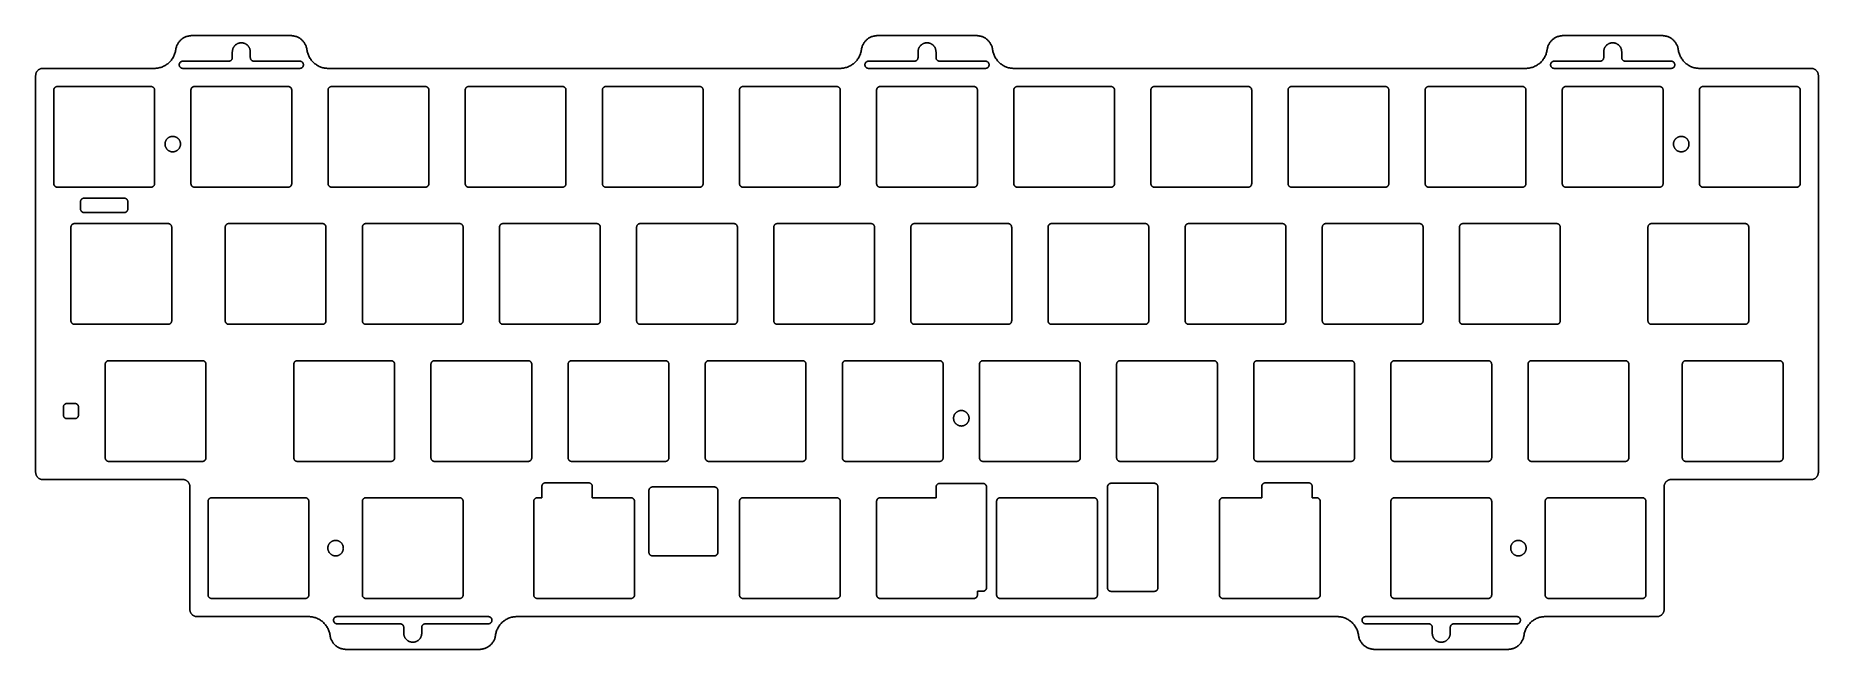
# Model space of a CAD drawing. Header units: millimetres. Extents: x -1987 to -1739, y 389 to 474.
import ezdxf

# ---------------------------------------------------------------- set-up
doc = ezdxf.new("R2010")
doc.units = ezdxf.units.MM
doc.layers.add('默认', color=7, linetype='Continuous', true_color=0xffffff)

msp = doc.modelspace()

# ---------------------------------------------------------------- linework, layer by layer
at = {"layer": '默认'}
for p, q in [((-1980.4, 451.29), (-1980.4, 450.29)), ((-1974.33, 451.79), (-1979.9, 451.79)), ((-1973.83, 450.29), (-1973.83, 451.29)), ((-1979.9, 449.79), (-1974.33, 449.79))]:
    msp.add_line(p, q, dxfattribs=at)
for points in [[(-1981.18, 423.26), (-1981.73, 423.26), (-1982.28, 423.26)], [(-1982.28, 421.16), (-1981.73, 421.16), (-1981.18, 421.16)], [(-1901.44, 411.16), (-1901.44, 402.58)], [(-1892.36, 411.66), (-1900.94, 411.66)], [(-1891.86, 402.58), (-1891.86, 411.16)], [(-1874.86, 396.66), (-1874.86, 409.66)], [(-1900.94, 402.08), (-1892.36, 402.08)]]:
    msp.add_lwpolyline(points, dxfattribs=at)
for points, weights in [([(-1967.17, 472.43), (-1966.91, 474.38), (-1964.94, 474.38)], [1, 0.752772652709, 1]), ([(-1951.18, 474.38), (-1949.21, 474.38), (-1948.95, 472.43)], [1, 0.752772652709, 1]), ([(-1871.92, 472.43), (-1871.66, 474.38), (-1869.69, 474.38)], [1, 0.752772652709, 1]), ([(-1855.93, 474.38), (-1853.96, 474.38), (-1853.7, 472.43)], [1, 0.752772652709, 1]), ([(-1776.67, 472.43), (-1776.41, 474.38), (-1774.44, 474.38)], [1, 0.752772652709, 1]), ([(-1760.68, 474.38), (-1758.71, 474.38), (-1758.45, 472.43)], [1, 0.752772652709, 1]), ([(-1970.15, 469.83), (-1967.52, 469.83), (-1967.17, 472.43)], [1, 0.752772652709, 1]), ([(-1959.31, 471.33), (-1959.31, 470.83), (-1959.81, 470.83)], [1, 0.707106781187, 1]), ([(-1956.31, 470.83), (-1956.81, 470.83), (-1956.81, 471.33)], [1, 0.707106781187, 1]), ([(-1948.95, 472.43), (-1948.6, 469.83), (-1945.98, 469.83)], [1, 0.752772652709, 1]), ([(-1874.9, 469.83), (-1872.27, 469.83), (-1871.92, 472.43)], [1, 0.752772652709, 1]), ([(-1864.06, 471.33), (-1864.06, 470.83), (-1864.56, 470.83)], [1, 0.707106781187, 1]), ([(-1861.06, 470.83), (-1861.56, 470.83), (-1861.56, 471.33)], [1, 0.707106781187, 1]), ([(-1853.7, 472.43), (-1853.35, 469.83), (-1850.73, 469.83)], [1, 0.752772652709, 1]), ([(-1779.65, 469.83), (-1777.02, 469.83), (-1776.67, 472.43)], [1, 0.752772652709, 1]), ([(-1768.81, 471.33), (-1768.81, 470.83), (-1769.31, 470.83)], [1, 0.707106781186, 1]), ([(-1765.81, 470.83), (-1766.31, 470.83), (-1766.31, 471.33)], [1, 0.707106781187, 1]), ([(-1758.45, 472.43), (-1758.1, 469.83), (-1755.48, 469.83)], [1, 0.752772652709, 1]), ([(-1986.63, 468.83), (-1986.63, 469.83), (-1985.63, 469.83)], [1, 0.707106781187, 1]), ([(-1739.99, 469.83), (-1738.99, 469.83), (-1738.99, 468.83)], [1, 0.707106781187, 1]), ([(-1983.61, 467.31), (-1984.11, 467.31), (-1984.11, 466.81)], [1, 0.707106781186, 1]), ([(-1970.11, 466.81), (-1970.11, 467.31), (-1970.61, 467.31)], [1, 0.707106781187, 1]), ([(-1964.56, 467.31), (-1965.06, 467.31), (-1965.06, 466.81)], [1, 0.707106781187, 1]), ([(-1951.06, 466.81), (-1951.06, 467.31), (-1951.56, 467.31)], [1, 0.707106781186, 1]), ([(-1945.51, 467.31), (-1946.01, 467.31), (-1946.01, 466.81)], [1, 0.707106781187, 1]), ([(-1932.01, 466.81), (-1932.01, 467.31), (-1932.51, 467.31)], [1, 0.707106781186, 1]), ([(-1926.46, 467.31), (-1926.96, 467.31), (-1926.96, 466.81)], [1, 0.707106781186, 1]), ([(-1912.96, 466.81), (-1912.96, 467.31), (-1913.46, 467.31)], [1, 0.707106781187, 1]), ([(-1907.41, 467.31), (-1907.91, 467.31), (-1907.91, 466.81)], [1, 0.707106781187, 1]), ([(-1893.91, 466.81), (-1893.91, 467.31), (-1894.41, 467.31)], [1, 0.707106781186, 1]), ([(-1888.36, 467.31), (-1888.86, 467.31), (-1888.86, 466.81)], [1, 0.707106781186, 1]), ([(-1874.86, 466.81), (-1874.86, 467.31), (-1875.36, 467.31)], [1, 0.707106781187, 1]), ([(-1869.31, 467.31), (-1869.81, 467.31), (-1869.81, 466.81)], [1, 0.707106781186, 1]), ([(-1855.81, 466.81), (-1855.81, 467.31), (-1856.31, 467.31)], [1, 0.707106781186, 1]), ([(-1850.26, 467.31), (-1850.76, 467.31), (-1850.76, 466.81)], [1, 0.707106781187, 1]), ([(-1836.76, 466.81), (-1836.76, 467.31), (-1837.26, 467.31)], [1, 0.707106781187, 1]), ([(-1831.21, 467.31), (-1831.71, 467.31), (-1831.71, 466.81)], [1, 0.707106781186, 1]), ([(-1817.71, 466.81), (-1817.71, 467.31), (-1818.21, 467.31)], [1, 0.707106781186, 1]), ([(-1812.16, 467.31), (-1812.66, 467.31), (-1812.66, 466.81)], [1, 0.707106781186, 1]), ([(-1798.66, 466.81), (-1798.66, 467.31), (-1799.16, 467.31)], [1, 0.707106781186, 1]), ([(-1793.11, 467.31), (-1793.61, 467.31), (-1793.61, 466.81)], [1, 0.707106781186, 1]), ([(-1779.61, 466.81), (-1779.61, 467.31), (-1780.11, 467.31)], [1, 0.707106781186, 1]), ([(-1774.06, 467.31), (-1774.56, 467.31), (-1774.56, 466.81)], [1, 0.707106781187, 1]), ([(-1760.56, 466.81), (-1760.56, 467.31), (-1761.06, 467.31)], [1, 0.707106781187, 1]), ([(-1755.01, 467.31), (-1755.51, 467.31), (-1755.51, 466.81)], [1, 0.707106781186, 1]), ([(-1741.51, 466.81), (-1741.51, 467.31), (-1742.01, 467.31)], [1, 0.707106781187, 1]), ([(-1984.11, 453.81), (-1984.11, 453.31), (-1983.61, 453.31)], [1, 0.707106781186, 1]), ([(-1970.61, 453.31), (-1970.11, 453.31), (-1970.11, 453.81)], [1, 0.707106781187, 1]), ([(-1965.06, 453.81), (-1965.06, 453.31), (-1964.56, 453.31)], [1, 0.707106781187, 1]), ([(-1951.56, 453.31), (-1951.06, 453.31), (-1951.06, 453.81)], [1, 0.707106781187, 1]), ([(-1946.01, 453.81), (-1946.01, 453.31), (-1945.51, 453.31)], [1, 0.707106781186, 1]), ([(-1932.51, 453.31), (-1932.01, 453.31), (-1932.01, 453.81)], [1, 0.707106781187, 1]), ([(-1926.96, 453.81), (-1926.96, 453.31), (-1926.46, 453.31)], [1, 0.707106781187, 1]), ([(-1913.46, 453.31), (-1912.96, 453.31), (-1912.96, 453.81)], [1, 0.707106781186, 1]), ([(-1907.91, 453.81), (-1907.91, 453.31), (-1907.41, 453.31)], [1, 0.707106781186, 1]), ([(-1894.41, 453.31), (-1893.91, 453.31), (-1893.91, 453.81)], [1, 0.707106781187, 1]), ([(-1888.86, 453.81), (-1888.86, 453.31), (-1888.36, 453.31)], [1, 0.707106781187, 1]), ([(-1875.36, 453.31), (-1874.86, 453.31), (-1874.86, 453.81)], [1, 0.707106781187, 1]), ([(-1869.81, 453.81), (-1869.81, 453.31), (-1869.31, 453.31)], [1, 0.707106781186, 1]), ([(-1856.31, 453.31), (-1855.81, 453.31), (-1855.81, 453.81)], [1, 0.707106781186, 1]), ([(-1850.76, 453.81), (-1850.76, 453.31), (-1850.26, 453.31)], [1, 0.707106781187, 1]), ([(-1837.26, 453.31), (-1836.76, 453.31), (-1836.76, 453.81)], [1, 0.707106781187, 1]), ([(-1831.71, 453.81), (-1831.71, 453.31), (-1831.21, 453.31)], [1, 0.707106781186, 1]), ([(-1818.21, 453.31), (-1817.71, 453.31), (-1817.71, 453.81)], [1, 0.707106781187, 1]), ([(-1812.66, 453.81), (-1812.66, 453.31), (-1812.16, 453.31)], [1, 0.707106781186, 1]), ([(-1799.16, 453.31), (-1798.66, 453.31), (-1798.66, 453.81)], [1, 0.707106781186, 1]), ([(-1793.61, 453.81), (-1793.61, 453.31), (-1793.11, 453.31)], [1, 0.707106781187, 1]), ([(-1780.11, 453.31), (-1779.61, 453.31), (-1779.61, 453.81)], [1, 0.707106781186, 1]), ([(-1774.56, 453.81), (-1774.56, 453.31), (-1774.06, 453.31)], [1, 0.707106781188, 1]), ([(-1761.06, 453.31), (-1760.56, 453.31), (-1760.56, 453.81)], [1, 0.707106781187, 1]), ([(-1755.51, 453.81), (-1755.51, 453.31), (-1755.01, 453.31)], [1, 0.707106781186, 1]), ([(-1742.01, 453.31), (-1741.51, 453.31), (-1741.51, 453.81)], [1, 0.707106781187, 1]), ([(-1979.9, 451.79), (-1980.4, 451.79), (-1980.4, 451.29)], [1, 0.707106781187, 1]), ([(-1973.83, 451.29), (-1973.83, 451.79), (-1974.33, 451.79)], [1, 0.707106781187, 1]), ([(-1981.23, 448.26), (-1981.73, 448.26), (-1981.73, 447.76)], [1, 0.707106781186, 1]), ([(-1980.4, 450.29), (-1980.4, 449.79), (-1979.9, 449.79)], [1, 0.707106781187, 1]), ([(-1974.33, 449.79), (-1973.83, 449.79), (-1973.83, 450.29)], [1, 0.707106781186, 1]), ([(-1967.73, 447.76), (-1967.73, 448.26), (-1968.23, 448.26)], [1, 0.707106781187, 1]), ([(-1959.8, 448.26), (-1960.3, 448.26), (-1960.3, 447.76)], [1, 0.707106781186, 1]), ([(-1946.3, 447.76), (-1946.3, 448.26), (-1946.8, 448.26)], [1, 0.707106781187, 1]), ([(-1940.75, 448.26), (-1941.25, 448.26), (-1941.25, 447.76)], [1, 0.707106781187, 1]), ([(-1927.25, 447.76), (-1927.25, 448.26), (-1927.75, 448.26)], [1, 0.707106781187, 1]), ([(-1921.7, 448.26), (-1922.2, 448.26), (-1922.2, 447.76)], [1, 0.707106781187, 1]), ([(-1908.2, 447.76), (-1908.2, 448.26), (-1908.7, 448.26)], [1, 0.707106781187, 1]), ([(-1902.65, 448.26), (-1903.15, 448.26), (-1903.15, 447.76)], [1, 0.707106781186, 1]), ([(-1889.15, 447.76), (-1889.15, 448.26), (-1889.65, 448.26)], [1, 0.707106781187, 1]), ([(-1883.6, 448.26), (-1884.1, 448.26), (-1884.1, 447.76)], [1, 0.707106781186, 1]), ([(-1870.1, 447.76), (-1870.1, 448.26), (-1870.6, 448.26)], [1, 0.707106781186, 1]), ([(-1864.55, 448.26), (-1865.05, 448.26), (-1865.05, 447.76)], [1, 0.707106781186, 1]), ([(-1851.05, 447.76), (-1851.05, 448.26), (-1851.55, 448.26)], [1, 0.707106781187, 1]), ([(-1845.5, 448.26), (-1846, 448.26), (-1846, 447.76)], [1, 0.707106781186, 1]), ([(-1832, 447.76), (-1832, 448.26), (-1832.5, 448.26)], [1, 0.707106781188, 1]), ([(-1826.45, 448.26), (-1826.95, 448.26), (-1826.95, 447.76)], [1, 0.707106781187, 1]), ([(-1812.95, 447.76), (-1812.95, 448.26), (-1813.45, 448.26)], [1, 0.707106781187, 1]), ([(-1807.4, 448.26), (-1807.9, 448.26), (-1807.9, 447.76)], [1, 0.707106781186, 1]), ([(-1793.9, 447.76), (-1793.9, 448.26), (-1794.4, 448.26)], [1, 0.707106781187, 1]), ([(-1788.35, 448.26), (-1788.85, 448.26), (-1788.85, 447.76)], [1, 0.707106781186, 1]), ([(-1774.85, 447.76), (-1774.85, 448.26), (-1775.35, 448.26)], [1, 0.707106781187, 1]), ([(-1762.16, 448.26), (-1762.66, 448.26), (-1762.66, 447.76)], [1, 0.707106781186, 1]), ([(-1748.66, 447.76), (-1748.66, 448.26), (-1749.16, 448.26)], [1, 0.707106781187, 1]), ([(-1981.73, 434.76), (-1981.73, 434.26), (-1981.23, 434.26)], [1, 0.707106781186, 1]), ([(-1968.23, 434.26), (-1967.73, 434.26), (-1967.73, 434.76)], [1, 0.707106781187, 1]), ([(-1960.3, 434.76), (-1960.3, 434.26), (-1959.8, 434.26)], [1, 0.707106781186, 1]), ([(-1946.8, 434.26), (-1946.3, 434.26), (-1946.3, 434.76)], [1, 0.707106781187, 1]), ([(-1941.25, 434.76), (-1941.25, 434.26), (-1940.75, 434.26)], [1, 0.707106781186, 1]), ([(-1927.75, 434.26), (-1927.25, 434.26), (-1927.25, 434.76)], [1, 0.707106781187, 1]), ([(-1922.2, 434.76), (-1922.2, 434.26), (-1921.7, 434.26)], [1, 0.707106781187, 1]), ([(-1908.7, 434.26), (-1908.2, 434.26), (-1908.2, 434.76)], [1, 0.707106781186, 1]), ([(-1903.15, 434.76), (-1903.15, 434.26), (-1902.65, 434.26)], [1, 0.707106781186, 1]), ([(-1889.65, 434.26), (-1889.15, 434.26), (-1889.15, 434.76)], [1, 0.707106781187, 1]), ([(-1884.1, 434.76), (-1884.1, 434.26), (-1883.6, 434.26)], [1, 0.707106781186, 1]), ([(-1870.6, 434.26), (-1870.1, 434.26), (-1870.1, 434.76)], [1, 0.707106781185, 1]), ([(-1865.05, 434.76), (-1865.05, 434.26), (-1864.55, 434.26)], [1, 0.707106781186, 1]), ([(-1851.55, 434.26), (-1851.05, 434.26), (-1851.05, 434.76)], [1, 0.707106781186, 1]), ([(-1846, 434.76), (-1846, 434.26), (-1845.5, 434.26)], [1, 0.707106781187, 1]), ([(-1832.5, 434.26), (-1832, 434.26), (-1832, 434.76)], [1, 0.707106781188, 1]), ([(-1826.95, 434.76), (-1826.95, 434.26), (-1826.45, 434.26)], [1, 0.707106781185, 1]), ([(-1813.45, 434.26), (-1812.95, 434.26), (-1812.95, 434.76)], [1, 0.707106781187, 1]), ([(-1807.9, 434.76), (-1807.9, 434.26), (-1807.4, 434.26)], [1, 0.707106781186, 1]), ([(-1794.4, 434.26), (-1793.9, 434.26), (-1793.9, 434.76)], [1, 0.707106781187, 1]), ([(-1788.85, 434.76), (-1788.85, 434.26), (-1788.35, 434.26)], [1, 0.707106781186, 1]), ([(-1775.35, 434.26), (-1774.85, 434.26), (-1774.85, 434.76)], [1, 0.707106781187, 1]), ([(-1762.66, 434.76), (-1762.66, 434.26), (-1762.16, 434.26)], [1, 0.707106781186, 1]), ([(-1749.16, 434.26), (-1748.66, 434.26), (-1748.66, 434.76)], [1, 0.707106781187, 1]), ([(-1976.47, 429.21), (-1976.97, 429.21), (-1976.97, 428.71)], [1, 0.707106781186, 1]), ([(-1962.97, 428.71), (-1962.97, 429.21), (-1963.47, 429.21)], [1, 0.707106781187, 1]), ([(-1950.27, 429.21), (-1950.77, 429.21), (-1950.77, 428.71)], [1, 0.707106781187, 1]), ([(-1936.77, 428.71), (-1936.77, 429.21), (-1937.27, 429.21)], [1, 0.707106781186, 1]), ([(-1931.22, 429.21), (-1931.72, 429.21), (-1931.72, 428.71)], [1, 0.707106781187, 1]), ([(-1917.72, 428.71), (-1917.72, 429.21), (-1918.22, 429.21)], [1, 0.707106781187, 1]), ([(-1912.17, 429.21), (-1912.67, 429.21), (-1912.67, 428.71)], [1, 0.707106781187, 1]), ([(-1898.67, 428.71), (-1898.67, 429.21), (-1899.17, 429.21)], [1, 0.707106781188, 1]), ([(-1893.12, 429.21), (-1893.62, 429.21), (-1893.62, 428.71)], [1, 0.707106781186, 1]), ([(-1879.62, 428.71), (-1879.62, 429.21), (-1880.12, 429.21)], [1, 0.707106781187, 1]), ([(-1874.07, 429.21), (-1874.57, 429.21), (-1874.57, 428.71)], [1, 0.707106781187, 1]), ([(-1860.57, 428.71), (-1860.57, 429.21), (-1861.07, 429.21)], [1, 0.707106781187, 1]), ([(-1855.02, 429.21), (-1855.52, 429.21), (-1855.52, 428.71)], [1, 0.707106781186, 1]), ([(-1841.52, 428.71), (-1841.52, 429.21), (-1842.02, 429.21)], [1, 0.707106781187, 1]), ([(-1835.97, 429.21), (-1836.47, 429.21), (-1836.47, 428.71)], [1, 0.707106781186, 1]), ([(-1822.47, 428.71), (-1822.47, 429.21), (-1822.97, 429.21)], [1, 0.707106781188, 1]), ([(-1816.92, 429.21), (-1817.42, 429.21), (-1817.42, 428.71)], [1, 0.707106781187, 1]), ([(-1803.42, 428.71), (-1803.42, 429.21), (-1803.92, 429.21)], [1, 0.707106781186, 1]), ([(-1797.87, 429.21), (-1798.37, 429.21), (-1798.37, 428.71)], [1, 0.707106781186, 1]), ([(-1784.37, 428.71), (-1784.37, 429.21), (-1784.87, 429.21)], [1, 0.707106781186, 1]), ([(-1778.82, 429.21), (-1779.32, 429.21), (-1779.32, 428.71)], [1, 0.707106781187, 1]), ([(-1765.32, 428.71), (-1765.32, 429.21), (-1765.82, 429.21)], [1, 0.707106781185, 1]), ([(-1757.39, 429.21), (-1757.89, 429.21), (-1757.89, 428.71)], [1, 0.707106781186, 1]), ([(-1743.89, 428.71), (-1743.89, 429.21), (-1744.39, 429.21)], [1, 0.707106781187, 1]), ([(-1982.28, 423.26), (-1982.78, 423.26), (-1982.78, 422.76)], [1, 0.707106781187, 1]), ([(-1982.78, 421.66), (-1982.78, 421.16), (-1982.28, 421.16)], [1, 0.707106781187, 1]), ([(-1980.68, 422.76), (-1980.68, 423.26), (-1981.18, 423.26)], [1, 0.707106781187, 1]), ([(-1981.18, 421.16), (-1980.68, 421.16), (-1980.68, 421.66)], [1, 0.707106781187, 1]), ([(-1985.63, 412.69), (-1986.63, 412.69), (-1986.63, 413.69)], [1, 0.707106781187, 1]), ([(-1976.97, 415.71), (-1976.97, 415.21), (-1976.47, 415.21)], [1, 0.707106781186, 1]), ([(-1963.47, 415.21), (-1962.97, 415.21), (-1962.97, 415.71)], [1, 0.707106781187, 1]), ([(-1950.77, 415.71), (-1950.77, 415.21), (-1950.27, 415.21)], [1, 0.707106781186, 1]), ([(-1937.27, 415.21), (-1936.77, 415.21), (-1936.77, 415.71)], [1, 0.707106781186, 1]), ([(-1931.72, 415.71), (-1931.72, 415.21), (-1931.22, 415.21)], [1, 0.707106781186, 1]), ([(-1918.22, 415.21), (-1917.72, 415.21), (-1917.72, 415.71)], [1, 0.707106781186, 1]), ([(-1912.67, 415.71), (-1912.67, 415.21), (-1912.17, 415.21)], [1, 0.707106781186, 1]), ([(-1899.17, 415.21), (-1898.67, 415.21), (-1898.67, 415.71)], [1, 0.707106781186, 1]), ([(-1893.62, 415.71), (-1893.62, 415.21), (-1893.12, 415.21)], [1, 0.707106781186, 1]), ([(-1880.12, 415.21), (-1879.62, 415.21), (-1879.62, 415.71)], [1, 0.707106781186, 1]), ([(-1874.57, 415.71), (-1874.57, 415.21), (-1874.07, 415.21)], [1, 0.707106781186, 1]), ([(-1861.07, 415.21), (-1860.57, 415.21), (-1860.57, 415.71)], [1, 0.707106781186, 1]), ([(-1855.52, 415.71), (-1855.52, 415.21), (-1855.02, 415.21)], [1, 0.707106781186, 1]), ([(-1842.02, 415.21), (-1841.52, 415.21), (-1841.52, 415.71)], [1, 0.707106781186, 1]), ([(-1836.47, 415.71), (-1836.47, 415.21), (-1835.97, 415.21)], [1, 0.707106781185, 1]), ([(-1822.97, 415.21), (-1822.47, 415.21), (-1822.47, 415.71)], [1, 0.707106781186, 1]), ([(-1817.42, 415.71), (-1817.42, 415.21), (-1816.92, 415.21)], [1, 0.707106781186, 1]), ([(-1803.92, 415.21), (-1803.42, 415.21), (-1803.42, 415.71)], [1, 0.707106781186, 1]), ([(-1798.37, 415.71), (-1798.37, 415.21), (-1797.87, 415.21)], [1, 0.707106781186, 1]), ([(-1784.87, 415.21), (-1784.37, 415.21), (-1784.37, 415.71)], [1, 0.707106781186, 1]), ([(-1779.32, 415.71), (-1779.32, 415.21), (-1778.82, 415.21)], [1, 0.707106781187, 1]), ([(-1765.82, 415.21), (-1765.32, 415.21), (-1765.32, 415.71)], [1, 0.707106781187, 1]), ([(-1757.89, 415.71), (-1757.89, 415.21), (-1757.39, 415.21)], [1, 0.707106781186, 1]), ([(-1744.39, 415.21), (-1743.89, 415.21), (-1743.89, 415.71)], [1, 0.707106781187, 1]), ([(-1738.99, 413.69), (-1738.99, 412.69), (-1739.99, 412.69)], [1, 0.707106781187, 1]), ([(-1965.2, 411.69), (-1965.2, 412.69), (-1966.2, 412.69)], [1, 0.707106781187, 1]), ([(-1915.81, 412.23), (-1916.31, 412.23), (-1916.31, 411.73)], [1, 0.707106781187, 1]), ([(-1909.31, 411.73), (-1909.31, 412.23), (-1909.81, 412.23)], [1, 0.707106781187, 1]), ([(-1900.94, 411.66), (-1901.44, 411.66), (-1901.44, 411.16)], [1, 0.707106781187, 1]), ([(-1891.86, 411.16), (-1891.86, 411.66), (-1892.36, 411.66)], [1, 0.707106781187, 1]), ([(-1861.04, 412.16), (-1861.54, 412.16), (-1861.54, 411.66)], [1, 0.707106781187, 1]), ([(-1830.74, 411.67), (-1830.74, 412.17), (-1831.24, 412.17)], [1, 0.707106781187, 1]), ([(-1815.81, 412.23), (-1816.31, 412.23), (-1816.31, 411.73)], [1, 0.707106781187, 1]), ([(-1809.31, 411.73), (-1809.31, 412.23), (-1809.81, 412.23)], [1, 0.707106781187, 1]), ([(-1759.42, 412.69), (-1760.42, 412.69), (-1760.42, 411.69)], [1, 0.707106781187, 1]), ([(-1962.18, 410.16), (-1962.68, 410.16), (-1962.68, 409.66)], [1, 0.707106781186, 1]), ([(-1948.68, 409.66), (-1948.68, 410.16), (-1949.18, 410.16)], [1, 0.707106781187, 1]), ([(-1940.75, 410.16), (-1941.25, 410.16), (-1941.25, 409.66)], [1, 0.707106781186, 1]), ([(-1927.25, 409.66), (-1927.25, 410.16), (-1927.75, 410.16)], [1, 0.707106781187, 1]), ([(-1916.94, 410.16), (-1917.44, 410.16), (-1917.44, 409.66)], [1, 0.707106781186, 1]), ([(-1903.44, 409.66), (-1903.44, 410.16), (-1903.94, 410.16)], [1, 0.707106781187, 1]), ([(-1888.36, 410.16), (-1888.86, 410.16), (-1888.86, 409.66)], [1, 0.707106781186, 1]), ([(-1874.86, 409.66), (-1874.86, 410.16), (-1875.36, 410.16)], [1, 0.707106781187, 1]), ([(-1869.31, 410.16), (-1869.81, 410.16), (-1869.81, 409.66)], [1, 0.707106781186, 1]), ([(-1852.64, 410.16), (-1853.14, 410.16), (-1853.14, 409.66)], [1, 0.707106781186, 1]), ([(-1839.14, 409.66), (-1839.14, 410.16), (-1839.64, 410.16)], [1, 0.707106781187, 1]), ([(-1821.69, 410.16), (-1822.19, 410.16), (-1822.19, 409.66)], [1, 0.707106781186, 1]), ([(-1808.19, 409.66), (-1808.19, 410.16), (-1808.69, 410.16)], [1, 0.707106781187, 1]), ([(-1797.87, 410.16), (-1798.37, 410.16), (-1798.37, 409.66)], [1, 0.707106781186, 1]), ([(-1784.37, 409.66), (-1784.37, 410.16), (-1784.87, 410.16)], [1, 0.707106781187, 1]), ([(-1776.44, 410.16), (-1776.94, 410.16), (-1776.94, 409.66)], [1, 0.707106781186, 1]), ([(-1762.94, 409.66), (-1762.94, 410.16), (-1763.44, 410.16)], [1, 0.707106781187, 1]), ([(-1901.44, 402.58), (-1901.44, 402.08), (-1900.94, 402.08)], [1, 0.707106781187, 1]), ([(-1892.36, 402.08), (-1891.86, 402.08), (-1891.86, 402.58)], [1, 0.707106781187, 1]), ([(-1962.68, 396.66), (-1962.68, 396.16), (-1962.18, 396.16)], [1, 0.707106781186, 1]), ([(-1949.18, 396.16), (-1948.68, 396.16), (-1948.68, 396.66)], [1, 0.707106781187, 1]), ([(-1941.25, 396.66), (-1941.25, 396.16), (-1940.75, 396.16)], [1, 0.707106781186, 1]), ([(-1927.75, 396.16), (-1927.25, 396.16), (-1927.25, 396.66)], [1, 0.707106781187, 1]), ([(-1917.44, 396.66), (-1917.44, 396.16), (-1916.94, 396.16)], [1, 0.707106781186, 1]), ([(-1903.94, 396.16), (-1903.44, 396.16), (-1903.44, 396.66)], [1, 0.707106781187, 1]), ([(-1888.86, 396.66), (-1888.86, 396.16), (-1888.36, 396.16)], [1, 0.707106781186, 1]), ([(-1875.36, 396.16), (-1874.86, 396.16), (-1874.86, 396.66)], [1, 0.707106781187, 1]), ([(-1869.81, 396.66), (-1869.81, 396.16), (-1869.31, 396.16)], [1, 0.707106781186, 1]), ([(-1856.31, 396.16), (-1855.81, 396.16), (-1855.81, 396.66)], [1, 0.707106781187, 1]), ([(-1853.14, 396.66), (-1853.14, 396.16), (-1852.64, 396.16)], [1, 0.707106781186, 1]), ([(-1839.64, 396.16), (-1839.14, 396.16), (-1839.14, 396.66)], [1, 0.707106781187, 1]), ([(-1837.74, 397.65), (-1837.74, 397.15), (-1837.24, 397.15)], [1, 0.707106781187, 1]), ([(-1831.24, 397.15), (-1830.74, 397.15), (-1830.74, 397.65)], [1, 0.707106781187, 1]), ([(-1822.19, 396.66), (-1822.19, 396.16), (-1821.69, 396.16)], [1, 0.707106781186, 1]), ([(-1808.69, 396.16), (-1808.19, 396.16), (-1808.19, 396.66)], [1, 0.707106781187, 1]), ([(-1798.37, 396.66), (-1798.37, 396.16), (-1797.87, 396.16)], [1, 0.707106781186, 1]), ([(-1784.87, 396.16), (-1784.37, 396.16), (-1784.37, 396.66)], [1, 0.707106781187, 1]), ([(-1776.94, 396.66), (-1776.94, 396.16), (-1776.44, 396.16)], [1, 0.707106781186, 1]), ([(-1763.44, 396.16), (-1762.94, 396.16), (-1762.94, 396.66)], [1, 0.707106781187, 1]), ([(-1964.2, 393.64), (-1965.2, 393.64), (-1965.2, 394.64)], [1, 0.707106781187, 1]), ([(-1760.42, 394.64), (-1760.42, 393.64), (-1761.42, 393.64)], [1, 0.707106781187, 1]), ([(-1945.74, 391.04), (-1946.09, 393.64), (-1948.72, 393.64)], [1, 0.752772652709, 1]), ([(-1936, 392.64), (-1935.5, 392.64), (-1935.5, 392.14)], [1, 0.707106781187, 1]), ([(-1933, 392.14), (-1933, 392.64), (-1932.5, 392.64)], [1, 0.707106781187, 1]), ([(-1919.78, 393.64), (-1922.4, 393.64), (-1922.75, 391.04)], [1, 0.752772652709, 1]), ([(-1802.87, 391.04), (-1803.22, 393.64), (-1805.84, 393.64)], [1, 0.752772652709, 1]), ([(-1793.12, 392.64), (-1792.62, 392.64), (-1792.62, 392.14)], [1, 0.707106781187, 1]), ([(-1790.12, 392.14), (-1790.12, 392.64), (-1789.62, 392.64)], [1, 0.707106781187, 1]), ([(-1776.91, 393.64), (-1779.53, 393.64), (-1779.88, 391.04)], [1, 0.752772652709, 1]), ([(-1943.51, 389.09), (-1945.48, 389.09), (-1945.74, 391.04)], [1, 0.752772652709, 1]), ([(-1922.75, 391.04), (-1923.02, 389.09), (-1924.98, 389.09)], [1, 0.752772652709, 1]), ([(-1800.64, 389.09), (-1802.61, 389.09), (-1802.87, 391.04)], [1, 0.752772652709, 1]), ([(-1779.88, 391.04), (-1780.14, 389.09), (-1782.11, 389.09)], [1, 0.752772652709, 1])]:
    msp.add_rational_spline(points, weights, degree=2, dxfattribs=at)
for points in [[(-1964.94, 474.38), (-1958.06, 474.38), (-1951.18, 474.38)], [(-1869.69, 474.38), (-1862.81, 474.38), (-1855.93, 474.38)], [(-1774.44, 474.38), (-1767.56, 474.38), (-1760.68, 474.38)], [(-1959.81, 470.83), (-1963, 470.83), (-1966.18, 470.83)], [(-1959.31, 472.13), (-1959.31, 471.73), (-1959.31, 471.33)], [(-1956.81, 471.33), (-1956.81, 471.73), (-1956.81, 472.13)], [(-1949.94, 470.83), (-1953.13, 470.83), (-1956.31, 470.83)], [(-1864.56, 470.83), (-1867.75, 470.83), (-1870.93, 470.83)], [(-1864.06, 472.13), (-1864.06, 471.73), (-1864.06, 471.33)], [(-1861.56, 471.33), (-1861.56, 471.73), (-1861.56, 472.13)], [(-1854.69, 470.83), (-1857.88, 470.83), (-1861.06, 470.83)], [(-1769.31, 470.83), (-1772.5, 470.83), (-1775.68, 470.83)], [(-1768.81, 472.13), (-1768.81, 471.73), (-1768.81, 471.33)], [(-1766.31, 471.33), (-1766.31, 471.73), (-1766.31, 472.13)], [(-1759.44, 470.83), (-1762.63, 470.83), (-1765.81, 470.83)], [(-1986.63, 413.69), (-1986.63, 441.26), (-1986.63, 468.83)], [(-1985.63, 469.83), (-1984.34, 469.83), (-1970.15, 469.83)], [(-1966.18, 469.83), (-1958.06, 469.83), (-1949.94, 469.83)], [(-1945.98, 469.83), (-1915.2, 469.83), (-1874.9, 469.83)], [(-1870.93, 469.83), (-1862.81, 469.83), (-1854.69, 469.83)], [(-1850.73, 469.83), (-1810.47, 469.83), (-1779.65, 469.83)], [(-1775.68, 469.83), (-1767.56, 469.83), (-1759.44, 469.83)], [(-1755.48, 469.83), (-1746.28, 469.83), (-1739.99, 469.83)], [(-1738.99, 468.83), (-1738.99, 441.26), (-1738.99, 413.69)], [(-1984.11, 466.81), (-1984.11, 460.31), (-1984.11, 453.81)], [(-1970.61, 467.31), (-1977.11, 467.31), (-1983.61, 467.31)], [(-1970.11, 453.81), (-1970.11, 460.31), (-1970.11, 466.81)], [(-1965.06, 466.81), (-1965.06, 460.31), (-1965.06, 453.81)], [(-1951.56, 467.31), (-1958.06, 467.31), (-1964.56, 467.31)], [(-1951.06, 453.81), (-1951.06, 460.31), (-1951.06, 466.81)], [(-1946.01, 466.81), (-1946.01, 460.31), (-1946.01, 453.81)], [(-1932.51, 467.31), (-1939.01, 467.31), (-1945.51, 467.31)], [(-1932.01, 453.81), (-1932.01, 460.31), (-1932.01, 466.81)], [(-1926.96, 466.81), (-1926.96, 460.31), (-1926.96, 453.81)], [(-1913.46, 467.31), (-1919.96, 467.31), (-1926.46, 467.31)], [(-1912.96, 453.81), (-1912.96, 460.31), (-1912.96, 466.81)], [(-1907.91, 466.81), (-1907.91, 460.31), (-1907.91, 453.81)], [(-1894.41, 467.31), (-1900.91, 467.31), (-1907.41, 467.31)], [(-1893.91, 453.81), (-1893.91, 460.31), (-1893.91, 466.81)], [(-1888.86, 466.81), (-1888.86, 460.31), (-1888.86, 453.81)], [(-1875.36, 467.31), (-1881.86, 467.31), (-1888.36, 467.31)], [(-1874.86, 453.81), (-1874.86, 460.31), (-1874.86, 466.81)], [(-1869.81, 466.81), (-1869.81, 460.31), (-1869.81, 453.81)], [(-1856.31, 467.31), (-1862.81, 467.31), (-1869.31, 467.31)], [(-1855.81, 453.81), (-1855.81, 460.31), (-1855.81, 466.81)], [(-1850.76, 466.81), (-1850.76, 460.31), (-1850.76, 453.81)], [(-1837.26, 467.31), (-1843.76, 467.31), (-1850.26, 467.31)], [(-1836.76, 453.81), (-1836.76, 460.31), (-1836.76, 466.81)], [(-1831.71, 466.81), (-1831.71, 460.31), (-1831.71, 453.81)], [(-1818.21, 467.31), (-1824.71, 467.31), (-1831.21, 467.31)], [(-1817.71, 453.81), (-1817.71, 460.31), (-1817.71, 466.81)], [(-1812.66, 466.81), (-1812.66, 460.31), (-1812.66, 453.81)], [(-1799.16, 467.31), (-1805.66, 467.31), (-1812.16, 467.31)], [(-1798.66, 453.81), (-1798.66, 460.31), (-1798.66, 466.81)], [(-1793.61, 466.81), (-1793.61, 460.31), (-1793.61, 453.81)], [(-1780.11, 467.31), (-1786.61, 467.31), (-1793.11, 467.31)], [(-1779.61, 453.81), (-1779.61, 460.31), (-1779.61, 466.81)], [(-1774.56, 466.81), (-1774.56, 460.31), (-1774.56, 453.81)], [(-1761.06, 467.31), (-1767.56, 467.31), (-1774.06, 467.31)], [(-1760.56, 453.81), (-1760.56, 460.31), (-1760.56, 466.81)], [(-1755.51, 466.81), (-1755.51, 460.31), (-1755.51, 453.81)], [(-1742.01, 467.31), (-1748.51, 467.31), (-1755.01, 467.31)], [(-1741.51, 453.81), (-1741.51, 460.31), (-1741.51, 466.81)], [(-1983.61, 453.31), (-1977.11, 453.31), (-1970.61, 453.31)], [(-1964.56, 453.31), (-1958.06, 453.31), (-1951.56, 453.31)], [(-1945.51, 453.31), (-1939.01, 453.31), (-1932.51, 453.31)], [(-1926.46, 453.31), (-1919.96, 453.31), (-1913.46, 453.31)], [(-1907.41, 453.31), (-1900.91, 453.31), (-1894.41, 453.31)], [(-1888.36, 453.31), (-1881.86, 453.31), (-1875.36, 453.31)], [(-1869.31, 453.31), (-1862.81, 453.31), (-1856.31, 453.31)], [(-1850.26, 453.31), (-1843.76, 453.31), (-1837.26, 453.31)], [(-1831.21, 453.31), (-1824.71, 453.31), (-1818.21, 453.31)], [(-1812.16, 453.31), (-1805.66, 453.31), (-1799.16, 453.31)], [(-1793.11, 453.31), (-1786.61, 453.31), (-1780.11, 453.31)], [(-1774.06, 453.31), (-1767.56, 453.31), (-1761.06, 453.31)], [(-1755.01, 453.31), (-1748.51, 453.31), (-1742.01, 453.31)], [(-1968.23, 448.26), (-1974.73, 448.26), (-1981.23, 448.26)], [(-1946.8, 448.26), (-1953.3, 448.26), (-1959.8, 448.26)], [(-1927.75, 448.26), (-1934.25, 448.26), (-1940.75, 448.26)], [(-1908.7, 448.26), (-1915.2, 448.26), (-1921.7, 448.26)], [(-1889.65, 448.26), (-1896.15, 448.26), (-1902.65, 448.26)], [(-1870.6, 448.26), (-1877.1, 448.26), (-1883.6, 448.26)], [(-1851.55, 448.26), (-1858.05, 448.26), (-1864.55, 448.26)], [(-1832.5, 448.26), (-1839, 448.26), (-1845.5, 448.26)], [(-1813.45, 448.26), (-1819.95, 448.26), (-1826.45, 448.26)], [(-1794.4, 448.26), (-1800.9, 448.26), (-1807.4, 448.26)], [(-1775.35, 448.26), (-1781.85, 448.26), (-1788.35, 448.26)], [(-1749.16, 448.26), (-1755.66, 448.26), (-1762.16, 448.26)], [(-1981.73, 447.76), (-1981.73, 441.26), (-1981.73, 434.76)], [(-1967.73, 434.76), (-1967.73, 441.26), (-1967.73, 447.76)], [(-1960.3, 447.76), (-1960.3, 441.26), (-1960.3, 434.76)], [(-1946.3, 434.76), (-1946.3, 441.26), (-1946.3, 447.76)], [(-1941.25, 447.76), (-1941.25, 441.26), (-1941.25, 434.76)], [(-1927.25, 434.76), (-1927.25, 441.26), (-1927.25, 447.76)], [(-1922.2, 447.76), (-1922.2, 441.26), (-1922.2, 434.76)], [(-1908.2, 434.76), (-1908.2, 441.26), (-1908.2, 447.76)], [(-1903.15, 447.76), (-1903.15, 441.26), (-1903.15, 434.76)], [(-1889.15, 434.76), (-1889.15, 441.26), (-1889.15, 447.76)], [(-1884.1, 447.76), (-1884.1, 441.26), (-1884.1, 434.76)], [(-1870.1, 434.76), (-1870.1, 441.26), (-1870.1, 447.76)], [(-1865.05, 447.76), (-1865.05, 441.26), (-1865.05, 434.76)], [(-1851.05, 434.76), (-1851.05, 441.26), (-1851.05, 447.76)], [(-1846, 447.76), (-1846, 441.26), (-1846, 434.76)], [(-1832, 434.76), (-1832, 441.26), (-1832, 447.76)], [(-1826.95, 447.76), (-1826.95, 441.26), (-1826.95, 434.76)], [(-1812.95, 434.76), (-1812.95, 441.26), (-1812.95, 447.76)], [(-1807.9, 447.76), (-1807.9, 441.26), (-1807.9, 434.76)], [(-1793.9, 434.76), (-1793.9, 441.26), (-1793.9, 447.76)], [(-1788.85, 447.76), (-1788.85, 441.26), (-1788.85, 434.76)], [(-1774.85, 434.76), (-1774.85, 441.26), (-1774.85, 447.76)], [(-1762.66, 447.76), (-1762.66, 441.26), (-1762.66, 434.76)], [(-1748.66, 434.76), (-1748.66, 441.26), (-1748.66, 447.76)], [(-1981.23, 434.26), (-1974.73, 434.26), (-1968.23, 434.26)], [(-1959.8, 434.26), (-1953.3, 434.26), (-1946.8, 434.26)], [(-1940.75, 434.26), (-1934.25, 434.26), (-1927.75, 434.26)], [(-1921.7, 434.26), (-1915.2, 434.26), (-1908.7, 434.26)], [(-1902.65, 434.26), (-1896.15, 434.26), (-1889.65, 434.26)], [(-1883.6, 434.26), (-1877.1, 434.26), (-1870.6, 434.26)], [(-1864.55, 434.26), (-1858.05, 434.26), (-1851.55, 434.26)], [(-1845.5, 434.26), (-1839, 434.26), (-1832.5, 434.26)], [(-1826.45, 434.26), (-1819.95, 434.26), (-1813.45, 434.26)], [(-1807.4, 434.26), (-1800.9, 434.26), (-1794.4, 434.26)], [(-1788.35, 434.26), (-1781.85, 434.26), (-1775.35, 434.26)], [(-1762.16, 434.26), (-1755.66, 434.26), (-1749.16, 434.26)], [(-1976.97, 428.71), (-1976.97, 422.21), (-1976.97, 415.71)], [(-1963.47, 429.21), (-1969.97, 429.21), (-1976.47, 429.21)], [(-1962.97, 415.71), (-1962.97, 422.21), (-1962.97, 428.71)], [(-1950.77, 428.71), (-1950.77, 422.21), (-1950.77, 415.71)], [(-1937.27, 429.21), (-1943.77, 429.21), (-1950.27, 429.21)], [(-1936.77, 415.71), (-1936.77, 422.21), (-1936.77, 428.71)], [(-1931.72, 428.71), (-1931.72, 422.21), (-1931.72, 415.71)], [(-1918.22, 429.21), (-1924.72, 429.21), (-1931.22, 429.21)], [(-1917.72, 415.71), (-1917.72, 422.21), (-1917.72, 428.71)], [(-1912.67, 428.71), (-1912.67, 422.21), (-1912.67, 415.71)], [(-1899.17, 429.21), (-1905.67, 429.21), (-1912.17, 429.21)], [(-1898.67, 415.71), (-1898.67, 422.21), (-1898.67, 428.71)], [(-1893.62, 428.71), (-1893.62, 422.21), (-1893.62, 415.71)], [(-1880.12, 429.21), (-1886.62, 429.21), (-1893.12, 429.21)], [(-1879.62, 415.71), (-1879.62, 422.21), (-1879.62, 428.71)], [(-1874.57, 428.71), (-1874.57, 422.21), (-1874.57, 415.71)], [(-1861.07, 429.21), (-1867.57, 429.21), (-1874.07, 429.21)], [(-1860.57, 415.71), (-1860.57, 422.21), (-1860.57, 428.71)], [(-1855.52, 428.71), (-1855.52, 422.21), (-1855.52, 415.71)], [(-1842.02, 429.21), (-1848.52, 429.21), (-1855.02, 429.21)], [(-1841.52, 415.71), (-1841.52, 422.21), (-1841.52, 428.71)], [(-1836.47, 428.71), (-1836.47, 422.21), (-1836.47, 415.71)], [(-1822.97, 429.21), (-1829.47, 429.21), (-1835.97, 429.21)], [(-1822.47, 415.71), (-1822.47, 422.21), (-1822.47, 428.71)], [(-1817.42, 428.71), (-1817.42, 422.21), (-1817.42, 415.71)], [(-1803.92, 429.21), (-1810.42, 429.21), (-1816.92, 429.21)], [(-1803.42, 415.71), (-1803.42, 422.21), (-1803.42, 428.71)], [(-1798.37, 428.71), (-1798.37, 422.21), (-1798.37, 415.71)], [(-1784.87, 429.21), (-1791.37, 429.21), (-1797.87, 429.21)], [(-1784.37, 415.71), (-1784.37, 422.21), (-1784.37, 428.71)], [(-1779.32, 428.71), (-1779.32, 422.21), (-1779.32, 415.71)], [(-1765.82, 429.21), (-1772.32, 429.21), (-1778.82, 429.21)], [(-1765.32, 415.71), (-1765.32, 422.21), (-1765.32, 428.71)], [(-1757.89, 428.71), (-1757.89, 422.21), (-1757.89, 415.71)], [(-1744.39, 429.21), (-1750.89, 429.21), (-1757.39, 429.21)], [(-1743.89, 415.71), (-1743.89, 422.21), (-1743.89, 428.71)], [(-1982.78, 422.76), (-1982.78, 422.21), (-1982.78, 421.66)], [(-1980.68, 421.66), (-1980.68, 422.21), (-1980.68, 422.76)], [(-1976.47, 415.21), (-1969.97, 415.21), (-1963.47, 415.21)], [(-1950.27, 415.21), (-1943.77, 415.21), (-1937.27, 415.21)], [(-1931.22, 415.21), (-1924.72, 415.21), (-1918.22, 415.21)], [(-1912.17, 415.21), (-1905.67, 415.21), (-1899.17, 415.21)], [(-1893.12, 415.21), (-1886.62, 415.21), (-1880.12, 415.21)], [(-1874.07, 415.21), (-1867.57, 415.21), (-1861.07, 415.21)], [(-1855.02, 415.21), (-1848.52, 415.21), (-1842.02, 415.21)], [(-1835.97, 415.21), (-1829.47, 415.21), (-1822.97, 415.21)], [(-1816.92, 415.21), (-1810.42, 415.21), (-1803.92, 415.21)], [(-1797.87, 415.21), (-1791.37, 415.21), (-1784.87, 415.21)], [(-1778.82, 415.21), (-1772.32, 415.21), (-1765.82, 415.21)], [(-1757.39, 415.21), (-1750.89, 415.21), (-1744.39, 415.21)], [(-1966.2, 412.69), (-1975.92, 412.69), (-1985.63, 412.69)], [(-1965.2, 394.64), (-1965.2, 403.16), (-1965.2, 411.69)], [(-1916.31, 411.73), (-1916.31, 410.94), (-1916.31, 410.16)], [(-1909.81, 412.23), (-1912.81, 412.23), (-1915.81, 412.23)], [(-1909.31, 410.16), (-1909.31, 410.94), (-1909.31, 411.73)], [(-1861.54, 411.66), (-1861.54, 410.91), (-1861.54, 410.16)], [(-1855.08, 412.16), (-1858.06, 412.16), (-1861.04, 412.16)], [(-1854.54, 397.66), (-1854.54, 404.66), (-1854.54, 411.66)], [(-1837.74, 411.64), (-1837.74, 404.64), (-1837.74, 397.65)], [(-1831.24, 412.17), (-1834.22, 412.17), (-1837.2, 412.17)], [(-1830.74, 397.65), (-1830.74, 404.66), (-1830.74, 411.67)], [(-1816.31, 411.73), (-1816.31, 410.94), (-1816.31, 410.16)], [(-1809.81, 412.23), (-1812.81, 412.23), (-1815.81, 412.23)], [(-1809.31, 410.16), (-1809.31, 410.94), (-1809.31, 411.73)], [(-1760.42, 411.69), (-1760.42, 403.16), (-1760.42, 394.64)], [(-1739.99, 412.69), (-1749.71, 412.69), (-1759.42, 412.69)], [(-1962.68, 409.66), (-1962.68, 403.16), (-1962.68, 396.66)], [(-1949.18, 410.16), (-1955.68, 410.16), (-1962.18, 410.16)], [(-1948.68, 396.66), (-1948.68, 403.16), (-1948.68, 409.66)], [(-1941.25, 409.66), (-1941.25, 403.16), (-1941.25, 396.66)], [(-1927.75, 410.16), (-1934.25, 410.16), (-1940.75, 410.16)], [(-1927.25, 396.66), (-1927.25, 403.16), (-1927.25, 409.66)], [(-1917.44, 409.66), (-1917.44, 403.16), (-1917.44, 396.66)], [(-1916.31, 410.16), (-1916.62, 410.16), (-1916.94, 410.16)], [(-1903.94, 410.16), (-1906.62, 410.16), (-1909.31, 410.16)], [(-1903.44, 396.66), (-1903.44, 403.16), (-1903.44, 409.66)], [(-1888.86, 409.66), (-1888.86, 403.16), (-1888.86, 396.66)], [(-1875.36, 410.16), (-1881.86, 410.16), (-1888.36, 410.16)], [(-1869.81, 409.66), (-1869.81, 403.16), (-1869.81, 396.66)], [(-1861.54, 410.16), (-1865.43, 410.16), (-1869.31, 410.16)], [(-1853.14, 409.66), (-1853.14, 403.16), (-1853.14, 396.66)], [(-1839.64, 410.16), (-1846.14, 410.16), (-1852.64, 410.16)], [(-1839.14, 396.66), (-1839.14, 403.16), (-1839.14, 409.66)], [(-1822.19, 409.66), (-1822.19, 403.16), (-1822.19, 396.66)], [(-1816.31, 410.16), (-1819, 410.16), (-1821.69, 410.16)], [(-1808.69, 410.16), (-1809, 410.16), (-1809.31, 410.16)], [(-1808.19, 396.66), (-1808.19, 403.16), (-1808.19, 409.66)], [(-1798.37, 409.66), (-1798.37, 403.16), (-1798.37, 396.66)], [(-1784.87, 410.16), (-1791.37, 410.16), (-1797.87, 410.16)], [(-1784.37, 396.66), (-1784.37, 403.16), (-1784.37, 409.66)], [(-1776.94, 409.66), (-1776.94, 403.16), (-1776.94, 396.66)], [(-1763.44, 410.16), (-1769.94, 410.16), (-1776.44, 410.16)], [(-1762.94, 396.66), (-1762.94, 403.16), (-1762.94, 409.66)], [(-1855.81, 396.66), (-1855.81, 396.91), (-1855.81, 397.16)], [(-1855.81, 397.16), (-1855.45, 397.16), (-1855.08, 397.16)], [(-1837.24, 397.15), (-1834.24, 397.15), (-1831.24, 397.15)], [(-1962.18, 396.16), (-1955.68, 396.16), (-1949.18, 396.16)], [(-1940.75, 396.16), (-1934.25, 396.16), (-1927.75, 396.16)], [(-1916.94, 396.16), (-1910.44, 396.16), (-1903.94, 396.16)], [(-1888.36, 396.16), (-1881.86, 396.16), (-1875.36, 396.16)], [(-1869.31, 396.16), (-1862.81, 396.16), (-1856.31, 396.16)], [(-1852.64, 396.16), (-1846.14, 396.16), (-1839.64, 396.16)], [(-1821.69, 396.16), (-1815.19, 396.16), (-1808.69, 396.16)], [(-1797.87, 396.16), (-1791.37, 396.16), (-1784.87, 396.16)], [(-1776.44, 396.16), (-1769.94, 396.16), (-1763.44, 396.16)], [(-1948.72, 393.64), (-1956.46, 393.64), (-1964.2, 393.64)], [(-1923.75, 393.64), (-1934.25, 393.64), (-1944.75, 393.64)], [(-1944.75, 392.64), (-1940.38, 392.64), (-1936, 392.64)], [(-1935.5, 392.14), (-1935.5, 391.74), (-1935.5, 391.34)], [(-1933, 391.34), (-1933, 391.74), (-1933, 392.14)], [(-1932.5, 392.64), (-1928.12, 392.64), (-1923.75, 392.64)], [(-1805.84, 393.64), (-1862.81, 393.64), (-1919.78, 393.64)], [(-1780.87, 393.64), (-1791.37, 393.64), (-1801.88, 393.64)], [(-1801.88, 392.64), (-1797.5, 392.64), (-1793.12, 392.64)], [(-1792.62, 392.14), (-1792.62, 391.74), (-1792.62, 391.34)], [(-1790.12, 391.34), (-1790.12, 391.74), (-1790.12, 392.14)], [(-1789.62, 392.64), (-1785.25, 392.64), (-1780.87, 392.64)], [(-1761.42, 393.64), (-1766.96, 393.64), (-1776.91, 393.64)], [(-1924.98, 389.09), (-1934.25, 389.09), (-1943.51, 389.09)], [(-1782.11, 389.09), (-1791.37, 389.09), (-1800.64, 389.09)]]:
    msp.add_open_spline(points, degree=2, dxfattribs=at)
for points, weights, knots in [([(-1956.81, 472.13), (-1956.81, 473.38), (-1958.06, 473.38), (-1959.31, 473.38), (-1959.31, 472.13)], [1, 0.707106803035, 1.0000000618, 0.707106824884, 1], [2040.016428, 2040.016428, 2040.016428, 2041.979924, 2041.979924, 2043.943419, 2043.943419, 2043.943419]), ([(-1861.56, 472.13), (-1861.56, 473.38), (-1862.81, 473.38), (-1864.06, 473.38), (-1864.06, 472.13)], [1, 0.707106803035, 1.0000000618, 0.707106824884, 1], [2173.323968, 2173.323968, 2173.323968, 2175.287464, 2175.287464, 2177.250959, 2177.250959, 2177.250959]), ([(-1766.31, 472.13), (-1766.31, 473.38), (-1767.56, 473.38), (-1768.81, 473.38), (-1768.81, 472.13)], [1, 0.707106803035, 1.0000000618, 0.707106824884, 1], [2212.407642, 2212.407642, 2212.407642, 2214.371137, 2214.371137, 2216.334633, 2216.334633, 2216.334633]), ([(-1966.18, 470.83), (-1966.52, 470.83), (-1966.65, 470.52), (-1966.75, 470.27), (-1966.6, 470.05), (-1966.45, 469.83), (-1966.18, 469.83)], [1, 0.831555271881, 1, 0.881884916812, 1, 0.881884916812, 1], [2051.864716, 2051.864716, 2051.864716, 2052.45361, 2052.45361, 2052.944561, 2052.944561, 2053.435512, 2053.435512, 2053.435512]), ([(-1949.94, 469.83), (-1949.69, 469.83), (-1949.54, 470.02), (-1949.39, 470.22), (-1949.45, 470.45), (-1949.55, 470.83), (-1949.94, 470.83)], [1, 0.898383925084, 1, 0.898383925084, 1, 0.789160246438, 1], [2069.607659, 2069.607659, 2069.607659, 2070.062379, 2070.062379, 2070.517099, 2070.517099, 2071.178455, 2071.178455, 2071.178455]), ([(-1870.93, 470.83), (-1871.27, 470.83), (-1871.4, 470.52), (-1871.5, 470.27), (-1871.35, 470.05), (-1871.2, 469.83), (-1870.93, 469.83)], [1, 0.831555271881, 1, 0.881884916812, 1, 0.881884916812, 1], [2185.172256, 2185.172256, 2185.172256, 2185.76115, 2185.76115, 2186.252101, 2186.252101, 2186.743052, 2186.743052, 2186.743052]), ([(-1854.69, 469.83), (-1854.44, 469.83), (-1854.29, 470.02), (-1854.14, 470.22), (-1854.2, 470.45), (-1854.3, 470.83), (-1854.69, 470.83)], [1, 0.898383925084, 1, 0.898383925084, 1, 0.789160246438, 1], [2202.915199, 2202.915199, 2202.915199, 2203.369919, 2203.369919, 2203.824639, 2203.824639, 2204.485995, 2204.485995, 2204.485995]), ([(-1775.68, 470.83), (-1776.02, 470.83), (-1776.15, 470.52), (-1776.25, 470.27), (-1776.1, 470.05), (-1775.95, 469.83), (-1775.68, 469.83)], [1, 0.831555271881, 1, 0.881884916812, 1, 0.881884916812, 1], [2224.255929, 2224.255929, 2224.255929, 2224.844824, 2224.844824, 2225.335775, 2225.335775, 2225.826726, 2225.826726, 2225.826726]), ([(-1759.44, 469.83), (-1759.19, 469.83), (-1759.04, 470.02), (-1758.89, 470.22), (-1758.95, 470.45), (-1759.05, 470.83), (-1759.44, 470.83)], [1, 0.898383925084, 1, 0.898383925084, 1, 0.789160246438, 1], [2241.998872, 2241.998872, 2241.998872, 2242.453593, 2242.453593, 2242.908313, 2242.908313, 2243.569669, 2243.569669, 2243.569669]), ([(-1966.51, 459.31), (-1966.51, 460.38), (-1967.59, 460.38), (-1968.66, 460.38), (-1968.66, 459.31), (-1968.66, 458.23), (-1967.59, 458.23), (-1966.51, 458.23), (-1966.51, 459.31)], [1, 0.707106781187, 1, 0.707106781187, 1, 0.707106781187, 1, 0.707106781187, 1], [0, 0, 0, 1.688606, 1.688606, 3.377212, 3.377212, 5.065818, 5.065818, 6.754424, 6.754424, 6.754424]), ([(-1756.96, 459.31), (-1756.96, 460.38), (-1758.04, 460.38), (-1759.11, 460.38), (-1759.11, 459.31), (-1759.11, 458.23), (-1758.04, 458.23), (-1756.96, 458.23), (-1756.96, 459.31)], [1, 0.707106781187, 1, 0.707106781187, 1, 0.707106781187, 1, 0.707106781187, 1], [0, 0, 0, 1.688606, 1.688606, 3.377212, 3.377212, 5.065818, 5.065818, 6.754424, 6.754424, 6.754424]), ([(-1856.97, 421.21), (-1856.97, 422.28), (-1858.05, 422.28), (-1859.12, 422.28), (-1859.12, 421.21), (-1859.12, 420.13), (-1858.05, 420.13), (-1856.97, 420.13), (-1856.97, 421.21)], [1, 0.707106781187, 1, 0.707106781187, 1, 0.707106781187, 1, 0.707106781187, 1], [0, 0, 0, 1.688606, 1.688606, 3.377212, 3.377212, 5.065818, 5.065818, 6.754424, 6.754424, 6.754424]), ([(-1854.54, 411.66), (-1854.55, 411.88), (-1854.71, 412.02), (-1854.86, 412.17), (-1855.08, 412.16)], [1, 0.922440737954, 1, 0.922440737954, 1], [1520.1135448, 1520.1135448, 1520.1135448, 1520.5222703, 1520.5222703, 1520.9309959, 1520.9309959, 1520.9309959]), ([(-1837.2, 412.17), (-1837.43, 412.18), (-1837.59, 412.02), (-1837.75, 411.86), (-1837.74, 411.64)], [1, 0.916284998338, 1, 0.916284998338, 1], [1568.7827231, 1568.7827231, 1568.7827231, 1569.2078215, 1569.2078215, 1569.6329199, 1569.6329199, 1569.6329199]), ([(-1943.89, 403.16), (-1943.89, 404.23), (-1944.96, 404.23), (-1946.04, 404.23), (-1946.04, 403.16), (-1946.04, 402.08), (-1944.96, 402.08), (-1943.89, 402.08), (-1943.89, 403.16)], [1, 0.707106781187, 1, 0.707106781187, 1, 0.707106781187, 1, 0.707106781187, 1], [0, 0, 0, 1.688606, 1.688606, 3.377212, 3.377212, 5.065818, 5.065818, 6.754424, 6.754424, 6.754424]), ([(-1779.58, 403.16), (-1779.58, 404.23), (-1780.66, 404.23), (-1781.73, 404.23), (-1781.73, 403.16), (-1781.73, 402.08), (-1780.66, 402.08), (-1779.58, 402.08), (-1779.58, 403.16)], [1, 0.707106781187, 1, 0.707106781187, 1, 0.707106781187, 1, 0.707106781187, 1], [0, 0, 0, 1.688606, 1.688606, 3.377212, 3.377212, 5.065818, 5.065818, 6.754424, 6.754424, 6.754424]), ([(-1855.08, 397.16), (-1854.86, 397.15), (-1854.71, 397.3), (-1854.55, 397.44), (-1854.54, 397.66)], [1, 0.922440737954, 1, 0.922440737954, 1], [1505.2960866, 1505.2960866, 1505.2960866, 1505.7048122, 1505.7048122, 1506.1135378, 1506.1135378, 1506.1135378]), ([(-1944.75, 393.64), (-1945.02, 393.64), (-1945.17, 393.42), (-1945.32, 393.2), (-1945.21, 392.95), (-1945.09, 392.64), (-1944.75, 392.64)], [1, 0.881884916812, 1, 0.881884916812, 1, 0.831555271881, 1], [2314.639579, 2314.639579, 2314.639579, 2315.13053, 2315.13053, 2315.621481, 2315.621481, 2316.210375, 2316.210375, 2316.210375]), ([(-1935.5, 391.34), (-1935.5, 390.09), (-1934.25, 390.09), (-1933, 390.09), (-1933, 391.34)], [1, 0.707106824884, 1.0000000618, 0.707106803035, 1], [2324.131671, 2324.131671, 2324.131671, 2326.095167, 2326.095167, 2328.058663, 2328.058663, 2328.058663]), ([(-1923.75, 392.64), (-1923.36, 392.64), (-1923.26, 393.02), (-1923.2, 393.25), (-1923.35, 393.45), (-1923.5, 393.64), (-1923.75, 393.64)], [1, 0.789160246438, 1, 0.898383925084, 1, 0.898383925084, 1], [2296.896636, 2296.896636, 2296.896636, 2297.557991, 2297.557991, 2298.012712, 2298.012712, 2298.467432, 2298.467432, 2298.467432]), ([(-1801.88, 393.64), (-1802.14, 393.64), (-1802.29, 393.42), (-1802.44, 393.2), (-1802.34, 392.95), (-1802.21, 392.64), (-1801.88, 392.64)], [1, 0.881884916812, 1, 0.881884916812, 1, 0.831555271881, 1], [2275.555905, 2275.555905, 2275.555905, 2276.046856, 2276.046856, 2276.537807, 2276.537807, 2277.126701, 2277.126701, 2277.126701]), ([(-1792.62, 391.34), (-1792.62, 390.09), (-1791.37, 390.09), (-1790.12, 390.09), (-1790.12, 391.34)], [1, 0.707106824884, 1.0000000618, 0.707106803035, 1], [2285.047998, 2285.047998, 2285.047998, 2287.011493, 2287.011493, 2288.974989, 2288.974989, 2288.974989]), ([(-1780.87, 392.64), (-1780.48, 392.64), (-1780.39, 393.02), (-1780.33, 393.25), (-1780.48, 393.45), (-1780.63, 393.64), (-1780.87, 393.64)], [1, 0.789160246438, 1, 0.898383925084, 1, 0.898383925084, 1], [2257.812962, 2257.812962, 2257.812962, 2258.474318, 2258.474318, 2258.929038, 2258.929038, 2259.383758, 2259.383758, 2259.383758])]:
    msp.add_rational_spline(points, weights, degree=2, knots=knots, dxfattribs=at)

doc.saveas('drawing.dxf')
